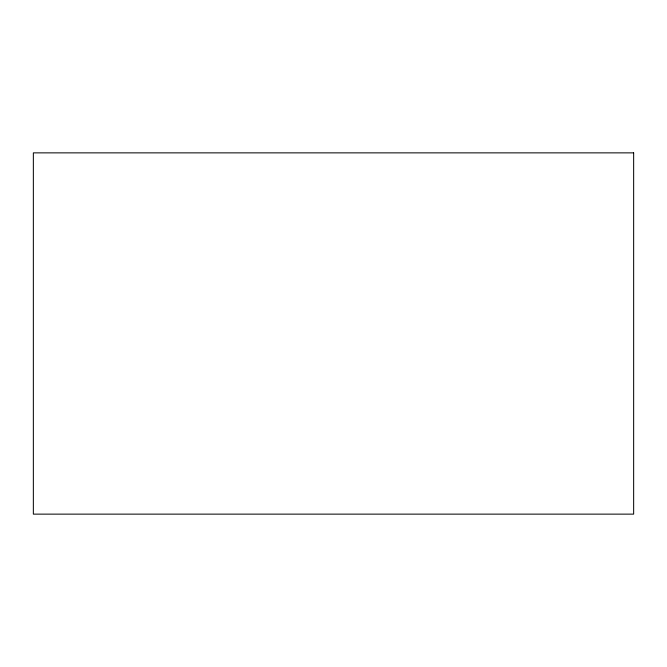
<?xml version="1.0" encoding="UTF-8"?>
<svg xmlns="http://www.w3.org/2000/svg" width="667" height="667" viewBox="0 0 667 667"><rect width="100%" height="100%" fill="white"/><g stroke="black" fill="none" stroke-linecap="round" stroke-linejoin="round"><path stroke-width="1" d="M633.65 152.868L33.35 152.868L33.35 514.132L633.65 514.132L633.65 152.868"/></g></svg>
